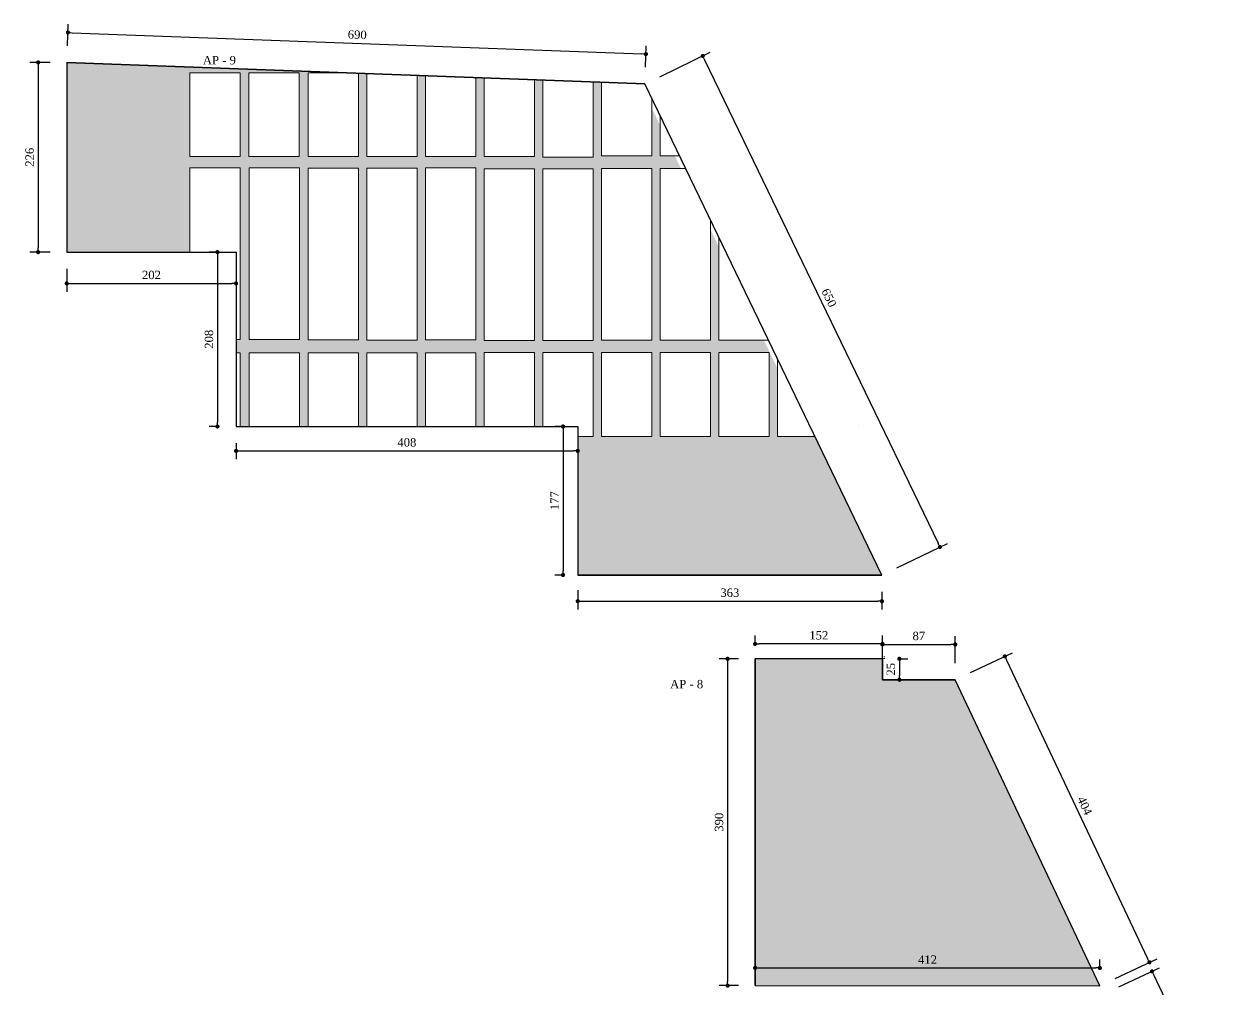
# Model space of a CAD drawing. Header units: centimetres. Extents: x -48696 to 156237, y -5617 to 29024.
# Drawn here: x 100647 to 102088, y 8122 to 9275 of the extents above; entities that cross this region are included whole.
import ezdxf

# ---------------------------------------------------------------- set-up
doc = ezdxf.new("R2010")
doc.units = ezdxf.units.CM
doc.linetypes.add('HIDDEN', pattern=[9.525, 6.35, -3.175])
doc.layers.add('BV MV', color=7, linetype='Continuous', plot=False)
doc.layers.add('Pilares Sub-solo', color=7, linetype='Continuous', lineweight=70)
doc.layers.add('Pisos Externos', color=15, linetype='Continuous', lineweight=9)
doc.layers.add('Projeção Cobertura - 1', color=15, linetype='HIDDEN')
doc.styles.add('Valéria', font='romantic.ttf', dxfattribs={"height": 10})
doc.dimstyles.new('Cota - 50', dxfattribs={"dimtxt": 10, "dimasz": 5, "dimexe": 10, "dimexo": 20, "dimgap": 5, "dimtad": 1, "dimtxsty": 'Valéria', "dimblk": 'DOT', "dimcen": 0, "dimclrd": 12, "dimclre": 12, "dimclrt": 2, "dimazin": 2, "dimtfac": 1, "dimtix": 1, "dimtmove": 0, "dimatfit": 3, "dimldrblk": 'DOT', "dimfxl": 1, "dimarcsym": 0})

# ---------------------------------------------------------------- blocks, each defined once
blk = doc.blocks.new('_Dot')
at = {"color": 0, "linetype": 'ByBlock', "lineweight": -2}
blk.add_line((-0.5, 0), (-1, 0), dxfattribs=at)
at = {"color": 0, "linetype": 'ByBlock', "const_width": 0.5}
blk.add_lwpolyline([(-0.25, 0, 1), (0.25, 0, 1)], format="xyb", close=True, dxfattribs=at)
blk = doc.blocks.new('*D1633')
at = {"color": 12, "lineweight": -2, "transparency": 16777216}
for p, q in [((101519.1, 8537.4), (101519.1, 8545.2)), ((101666, 8535.2), (101524.1, 8535.2)), ((101671, 8537.4), (101671, 8545.2))]:
    blk.add_line(p, q, dxfattribs=at)
at = {"layer": 'Defpoints', "color": 0, "transparency": 16777216}
for p in [(101519.1, 8535.2), (101519.1, 8517.4), (101671, 8517.4)]:
    blk.add_point(p, dxfattribs=at)
at = {"color": 12, "lineweight": -2, "transparency": 16777216, "xscale": 5, "yscale": 5, "zscale": 5, "rotation": 180}
blk.add_blockref('_Dot', (101519.1, 8535.2), dxfattribs=at)
at = {"color": 12, "lineweight": -2, "transparency": 16777216, "xscale": 5, "yscale": 5, "zscale": 5}
blk.add_blockref('_Dot', (101671, 8535.2), dxfattribs=at)
at = {"color": 2, "transparency": 16777216, "insert": (101595.1, 8545.4), "char_height": 10, "attachment_point": 5, "style": 'Valéria'}
blk.add_mtext('152', dxfattribs=at)
blk = doc.blocks.new('*D1634')
at = {"color": 12, "lineweight": -2, "transparency": 16777216}
for p, q in [((101499.1, 8517.4), (101476.3, 8517.4)), ((101486.3, 8512.4), (101486.3, 8132.4)), ((101499.1, 8127.4), (101476.3, 8127.4))]:
    blk.add_line(p, q, dxfattribs=at)
at = {"layer": 'Defpoints', "color": 0, "transparency": 16777216}
for p in [(101519.1, 8517.4), (101486.3, 8127.4), (101519.1, 8127.4)]:
    blk.add_point(p, dxfattribs=at)
at = {"color": 12, "lineweight": -2, "transparency": 16777216, "xscale": 5, "yscale": 5, "zscale": 5}
for p, rotation in [((101486.3, 8517.4), 90), ((101486.3, 8127.4), 270)]:
    blk.add_blockref('_Dot', p, dxfattribs=dict(at, rotation=rotation))
at = {"color": 2, "transparency": 16777216, "insert": (101476.1, 8322.4), "char_height": 10, "attachment_point": 5, "rotation": 90, "style": 'Valéria'}
blk.add_mtext('390', dxfattribs=at)
blk = doc.blocks.new('*D1635')
at = {"color": 12, "lineweight": -2, "transparency": 16777216}
for p, q in [((101519.1, 8147.4), (101519.1, 8158.5)), ((101930.5, 8147.3), (101930.5, 8158.5)), ((101524.1, 8148.5), (101925.5, 8148.5))]:
    blk.add_line(p, q, dxfattribs=at)
at = {"layer": 'Defpoints', "color": 0, "transparency": 16777216}
for p in [(101930.5, 8148.5), (101519.1, 8127.4), (101930.5, 8127.3)]:
    blk.add_point(p, dxfattribs=at)
at = {"color": 12, "lineweight": -2, "transparency": 16777216, "xscale": 5, "yscale": 5, "zscale": 5, "rotation": 180}
blk.add_blockref('_Dot', (101519.1, 8148.5), dxfattribs=at)
at = {"color": 12, "lineweight": -2, "transparency": 16777216, "xscale": 5, "yscale": 5, "zscale": 5}
blk.add_blockref('_Dot', (101930.5, 8148.5), dxfattribs=at)
at = {"color": 2, "transparency": 16777216, "insert": (101724.8, 8158.5), "char_height": 10, "attachment_point": 5, "style": 'Valéria'}
blk.add_mtext('412', dxfattribs=at)
blk = doc.blocks.new('*D1636')
at = {"color": 12, "lineweight": -2, "transparency": 16777216}
for p, q in [((101776, 8500.9), (101826.1, 8524.6)), ((101819.2, 8515.8), (101987.5, 8159.8)), ((101948.6, 8135.9), (101998.7, 8159.5))]:
    blk.add_line(p, q, dxfattribs=at)
at = {"layer": 'Defpoints', "color": 0, "transparency": 16777216}
for p in [(101758, 8492.3), (101989.6, 8155.3), (101930.5, 8127.3)]:
    blk.add_point(p, dxfattribs=at)
at = {"color": 12, "lineweight": -2, "transparency": 16777216, "xscale": 5, "yscale": 5, "zscale": 5}
for p, rotation in [((101817.1, 8520.3), 115.29797371577), ((101989.6, 8155.3), 295.2979737157701)]:
    blk.add_blockref('_Dot', p, dxfattribs=dict(at, rotation=rotation))
at = {"color": 2, "transparency": 16777216, "insert": (101912.5, 8342.1), "char_height": 10, "attachment_point": 5, "rotation": 295.298, "style": 'Valéria'}
blk.add_mtext('404', dxfattribs=at)
blk = doc.blocks.new('*D1637')
at = {"color": 12, "lineweight": -2, "transparency": 16777216}
for p, q in [((101691, 8517.4), (101701.3, 8517.4)), ((101691.3, 8512.4), (101691.3, 8497.4)), ((101691, 8492.4), (101701.3, 8492.4))]:
    blk.add_line(p, q, dxfattribs=at)
at = {"layer": 'Defpoints', "color": 0, "transparency": 16777216}
for p in [(101671, 8517.4), (101671, 8492.4), (101691.3, 8492.4)]:
    blk.add_point(p, dxfattribs=at)
at = {"color": 12, "lineweight": -2, "transparency": 16777216, "xscale": 5, "yscale": 5, "zscale": 5}
for p, rotation in [((101691.3, 8517.4), 90), ((101691.3, 8492.4), 270)]:
    blk.add_blockref('_Dot', p, dxfattribs=dict(at, rotation=rotation))
at = {"color": 2, "transparency": 16777216, "insert": (101681.1, 8504.9), "char_height": 10, "attachment_point": 5, "rotation": 90, "style": 'Valéria'}
blk.add_mtext('25', dxfattribs=at)
blk = doc.blocks.new('*D1638')
at = {"color": 12, "lineweight": -2, "transparency": 16777216}
for p, q in [((101671, 8512.4), (101671, 8544.5)), ((101676, 8534.5), (101753, 8534.5)), ((101758, 8512.3), (101758, 8544.5))]:
    blk.add_line(p, q, dxfattribs=at)
at = {"layer": 'Defpoints', "color": 0, "transparency": 16777216}
for p in [(101758, 8534.5), (101671, 8492.4), (101758, 8492.3)]:
    blk.add_point(p, dxfattribs=at)
at = {"color": 12, "lineweight": -2, "transparency": 16777216, "xscale": 5, "yscale": 5, "zscale": 5, "rotation": 180}
blk.add_blockref('_Dot', (101671, 8534.5), dxfattribs=at)
at = {"color": 12, "lineweight": -2, "transparency": 16777216, "xscale": 5, "yscale": 5, "zscale": 5}
blk.add_blockref('_Dot', (101758, 8534.5), dxfattribs=at)
at = {"color": 2, "transparency": 16777216, "insert": (101714.5, 8544.6), "char_height": 10, "attachment_point": 5, "style": 'Valéria'}
blk.add_mtext('87', dxfattribs=at)
blk = doc.blocks.new('*D1639')
at = {"color": 12, "lineweight": -2, "transparency": 16777216}
for p, q in [((100698.5, 9249), (100699.4, 9274.7)), ((100704.1, 9264.5), (101383.8, 9239.2)), ((101388.2, 9223.3), (101389.1, 9249))]:
    blk.add_line(p, q, dxfattribs=at)
at = {"layer": 'Defpoints', "color": 0, "transparency": 16777216}
for p in [(101388.8, 9239), (100697.7, 9229.1), (101387.4, 9203.3)]:
    blk.add_point(p, dxfattribs=at)
at = {"color": 12, "lineweight": -2, "transparency": 16777216, "xscale": 5, "yscale": 5, "zscale": 5}
for p, rotation in [((100699.1, 9264.7), 177.8643312912506), ((101388.8, 9239), 357.8643312912506)]:
    blk.add_blockref('_Dot', p, dxfattribs=dict(at, rotation=rotation))
at = {"color": 2, "transparency": 16777216, "insert": (101044.3, 9262.1), "char_height": 10, "attachment_point": 5, "rotation": 357.8643, "style": 'Valéria'}
blk.add_mtext('690', dxfattribs=at)
blk = doc.blocks.new('*D1640')
at = {"color": 12, "lineweight": -2, "transparency": 16777216}
for p, q in [((100677.7, 9229.1), (100653.5, 9229.1)), ((100663.5, 9224.1), (100663.5, 9007.7)), ((100677.7, 9002.7), (100653.5, 9002.7))]:
    blk.add_line(p, q, dxfattribs=at)
at = {"layer": 'Defpoints', "color": 0, "transparency": 16777216}
for p in [(100697.7, 9229.1), (100663.5, 9002.7), (100697.7, 9002.7)]:
    blk.add_point(p, dxfattribs=at)
at = {"color": 12, "lineweight": -2, "transparency": 16777216, "xscale": 5, "yscale": 5, "zscale": 5}
for p, rotation in [((100663.5, 9229.1), 90), ((100663.5, 9002.7), 270)]:
    blk.add_blockref('_Dot', p, dxfattribs=dict(at, rotation=rotation))
at = {"color": 2, "transparency": 16777216, "insert": (100653.4, 9115.9), "char_height": 10, "attachment_point": 5, "rotation": 90, "style": 'Valéria'}
blk.add_mtext('226', dxfattribs=at)
blk = doc.blocks.new('*D1641')
at = {"color": 12, "lineweight": -2, "transparency": 16777216}
for p, q in [((100697.7, 8982.7), (100697.7, 8955.3)), ((100899.7, 8982.7), (100899.7, 8955.3)), ((100702.7, 8965.3), (100894.7, 8965.3))]:
    blk.add_line(p, q, dxfattribs=at)
at = {"layer": 'Defpoints', "color": 0, "transparency": 16777216}
for p in [(100697.7, 9002.7), (100899.7, 9002.7), (100899.7, 8965.3)]:
    blk.add_point(p, dxfattribs=at)
at = {"color": 12, "lineweight": -2, "transparency": 16777216, "xscale": 5, "yscale": 5, "zscale": 5, "rotation": 180}
blk.add_blockref('_Dot', (100697.7, 8965.3), dxfattribs=at)
at = {"color": 12, "lineweight": -2, "transparency": 16777216, "xscale": 5, "yscale": 5, "zscale": 5}
blk.add_blockref('_Dot', (100899.7, 8965.3), dxfattribs=at)
at = {"color": 2, "transparency": 16777216, "insert": (100798.7, 8975.4), "char_height": 10, "attachment_point": 5, "style": 'Valéria'}
blk.add_mtext('202', dxfattribs=at)
blk = doc.blocks.new('*D1642')
at = {"color": 12, "lineweight": -2, "transparency": 16777216}
for p, q in [((100879.7, 9002.7), (100867.5, 9002.7)), ((100877.5, 8997.7), (100877.5, 8799.6)), ((100879.7, 8794.6), (100867.5, 8794.6))]:
    blk.add_line(p, q, dxfattribs=at)
at = {"layer": 'Defpoints', "color": 0, "transparency": 16777216}
for p in [(100899.7, 9002.7), (100877.5, 8794.6), (100899.7, 8794.6)]:
    blk.add_point(p, dxfattribs=at)
at = {"color": 12, "lineweight": -2, "transparency": 16777216, "xscale": 5, "yscale": 5, "zscale": 5}
for p, rotation in [((100877.5, 9002.7), 90), ((100877.5, 8794.6), 270)]:
    blk.add_blockref('_Dot', p, dxfattribs=dict(at, rotation=rotation))
at = {"color": 2, "transparency": 16777216, "insert": (100867.4, 8898.7), "char_height": 10, "attachment_point": 5, "rotation": 90, "style": 'Valéria'}
blk.add_mtext('208', dxfattribs=at)
blk = doc.blocks.new('*D1643')
at = {"color": 12, "lineweight": -2, "transparency": 16777216}
for p, q in [((100899.7, 8774.6), (100899.7, 8755.5)), ((100904.7, 8765.5), (101302.4, 8765.5)), ((101307.4, 8774.6), (101307.4, 8755.5))]:
    blk.add_line(p, q, dxfattribs=at)
at = {"layer": 'Defpoints', "color": 0, "transparency": 16777216}
for p in [(100899.7, 8794.6), (101307.4, 8794.6), (101307.4, 8765.5)]:
    blk.add_point(p, dxfattribs=at)
at = {"color": 12, "lineweight": -2, "transparency": 16777216, "xscale": 5, "yscale": 5, "zscale": 5, "rotation": 180}
blk.add_blockref('_Dot', (100899.7, 8765.5), dxfattribs=at)
at = {"color": 12, "lineweight": -2, "transparency": 16777216, "xscale": 5, "yscale": 5, "zscale": 5}
blk.add_blockref('_Dot', (101307.4, 8765.5), dxfattribs=at)
at = {"color": 2, "transparency": 16777216, "insert": (101103.5, 8775.6), "char_height": 10, "attachment_point": 5, "style": 'Valéria'}
blk.add_mtext('408', dxfattribs=at)
blk = doc.blocks.new('*D1644')
at = {"color": 12, "lineweight": -2, "transparency": 16777216}
for p, q in [((101287.4, 8794.6), (101279.9, 8794.6)), ((101289.9, 8789.6), (101289.9, 8622.4)), ((101287.4, 8617.4), (101279.9, 8617.4))]:
    blk.add_line(p, q, dxfattribs=at)
at = {"layer": 'Defpoints', "color": 0, "transparency": 16777216}
for p in [(101307.4, 8794.6), (101289.9, 8617.4), (101307.4, 8617.4)]:
    blk.add_point(p, dxfattribs=at)
at = {"color": 12, "lineweight": -2, "transparency": 16777216, "xscale": 5, "yscale": 5, "zscale": 5}
for p, rotation in [((101289.9, 8794.6), 90), ((101289.9, 8617.4), 270)]:
    blk.add_blockref('_Dot', p, dxfattribs=dict(at, rotation=rotation))
at = {"color": 2, "transparency": 16777216, "insert": (101279.8, 8706), "char_height": 10, "attachment_point": 5, "rotation": 90, "style": 'Valéria'}
blk.add_mtext('177', dxfattribs=at)
blk = doc.blocks.new('*D1645')
at = {"color": 12, "lineweight": -2, "transparency": 16777216}
for p, q in [((101307.4, 8599.2), (101307.4, 8576.1)), ((101670.4, 8597.4), (101670.4, 8576.1)), ((101312.4, 8586.1), (101665.4, 8586.1))]:
    blk.add_line(p, q, dxfattribs=at)
at = {"layer": 'Defpoints', "color": 0, "transparency": 16777216}
for p in [(101307.4, 8619.2), (101670.4, 8617.4), (101670.4, 8586.1)]:
    blk.add_point(p, dxfattribs=at)
at = {"color": 12, "lineweight": -2, "transparency": 16777216, "xscale": 5, "yscale": 5, "zscale": 5, "rotation": 180}
blk.add_blockref('_Dot', (101307.4, 8586.1), dxfattribs=at)
at = {"color": 12, "lineweight": -2, "transparency": 16777216, "xscale": 5, "yscale": 5, "zscale": 5}
blk.add_blockref('_Dot', (101670.4, 8586.1), dxfattribs=at)
at = {"color": 2, "transparency": 16777216, "insert": (101488.9, 8596.2), "char_height": 10, "attachment_point": 5, "style": 'Valéria'}
blk.add_mtext('363', dxfattribs=at)
blk = doc.blocks.new('*D1646')
at = {"color": 12, "lineweight": -2, "transparency": 16777216}
for p, q in [((101405.4, 9212), (101465.6, 9241.1)), ((101458.8, 9232.3), (101737.4, 8655.3)), ((101688.4, 8626.1), (101748.6, 8655.1))]:
    blk.add_line(p, q, dxfattribs=at)
at = {"layer": 'Defpoints', "color": 0, "transparency": 16777216}
for p in [(101387.4, 9203.3), (101739.6, 8650.8), (101670.4, 8617.4)]:
    blk.add_point(p, dxfattribs=at)
at = {"color": 12, "lineweight": -2, "transparency": 16777216, "xscale": 5, "yscale": 5, "zscale": 5}
for p, rotation in [((101456.6, 9236.8), 115.7751508192938), ((101739.6, 8650.8), 295.7751508192938)]:
    blk.add_blockref('_Dot', p, dxfattribs=dict(at, rotation=rotation))
at = {"color": 2, "transparency": 16777216, "insert": (101607.3, 8948.2), "char_height": 10, "attachment_point": 5, "rotation": 295.7752, "style": 'Valéria'}
blk.add_mtext('650', dxfattribs=at)
blk = doc.blocks.new('*D1647')
at = {"color": 12, "lineweight": -2, "transparency": 16777216}
for p, q in [((101953.3, 8125.9), (102001.7, 8148.7)), ((101994.8, 8139.9), (102076.8, 7966.4)), ((102039.6, 7943.3), (102088, 7966.2))]:
    blk.add_line(p, q, dxfattribs=at)
at = {"layer": 'Defpoints', "color": 0, "transparency": 16777216}
for p in [(101935.2, 8117.3), (102078.9, 7961.9), (102021.5, 7934.8)]:
    blk.add_point(p, dxfattribs=at)
at = {"color": 12, "lineweight": -2, "transparency": 16777216, "xscale": 5, "yscale": 5, "zscale": 5}
for p, rotation in [((101992.7, 8144.5), 115.2979737157698), ((102078.9, 7961.9), 295.2979737157698)]:
    blk.add_blockref('_Dot', p, dxfattribs=dict(at, rotation=rotation))
at = {"color": 2, "transparency": 16777216, "insert": (102044.9, 8057.5), "char_height": 10, "attachment_point": 5, "rotation": 295.298, "style": 'Valéria'}
blk.add_mtext('202', dxfattribs=at)

msp = doc.modelspace()

# ---------------------------------------------------------------- hatches: boundary and pattern name
h = msp.add_hatch()
h.set_pattern_fill('GRASS2', color=74, scale=15, pattern_type=2)
h.set_pattern_definition([(0, (215.089, -5505.923), (15, 15), [2.25, -0.45, 0.6, -0.45, 2.25, -9]), (0, (214.339, -5505.473), (15, 15), [1.5, -1.125, 2.25, -1.125, 1.5, -7.5]), (0, (219.589, -5499.473), (15, 15), [1.875, -0.75, 1.875, -10.5]), (0, (212.089, -5496.473), (15, 15), [0.75, -1.5, 0.75, -12]), (90, (213.589, -5496.473), (-15, 15), [1.35, -13.65]), (90, (218.089, -5505.473), (-15, 15), [1.5, -13.5]), (90, (221.839, -5499.473), (-15, 15), [1.5, -13.5]), (45, (220.039, -5505.623), (8e-15, 15), [1.5, -19.7132034]), (135, (216.139, -5505.623), (-15, 8e-15), [1.5, -19.7132034]), (63.434949, (219.589, -5505.548), (8e-10, 15), [1.5, -32.0410197]), (75.9637565, (218.839, -5505.473), (5e-10, 15), [1.5, -60.3465844]), (75.9637565, (222.589, -5499.473), (5e-10, 15), [1.2, -60.6465844]), (75.9637565, (213.889, -5496.473), (5e-10, 15), [1.05, -60.7965844]), (104.0362435, (217.339, -5505.473), (-5e-10, 15), [1.5, -60.3465844]), (104.0362435, (221.089, -5499.473), (-5e-10, 15), [1.2, -60.6465844]), (104.0362435, (213.289, -5496.473), (-5e-10, 15), [1.05, -60.7965844]), (116.565051, (216.589, -5505.548), (-6e-09, 15), [1.5, -32.041002])])
h.paths.add_polyline_path([(101590.54414, 8782.72116), (101545.65941, 8782.72116), (101545.65941, 8864.17407), (101529.518, 8897.60116), (101475.65946, 8897.60116), (101475.65946, 9009.13633), (101465.65955, 9029.84506), (101465.65955, 8897.60117), (101405.65955, 8897.60117), (101405.65955, 9102.59736), (101430.52863, 9102.59736), (101423.34325, 9117.47751), (101405.65968, 9117.47751), (101405.65968, 9154.09825), (101395.65971, 9174.80708), (101395.65971, 9117.47747), (101335.65971, 9117.47747), (101335.65971, 9205.27161), (101325.65969, 9205.64453), (101325.65969, 9116.09891), (101265.65969, 9116.09891), (101265.65969, 9207.88203), (101255.65979, 9208.25494), (101255.65979, 9116.85058), (101195.65979, 9116.85058), (101195.65979, 9210.49245), (101185.66557, 9210.86515), (101185.66557, 9116.85054), (101125.66557, 9116.85054), (101125.66557, 9213.10265), (101115.65986, 9213.47578), (101115.65986, 9116.77874), (101055.65986, 9116.77874), (101055.65986, 9215.71328), (101045.6599, 9216.0862), (101045.6599, 9116.77874), (100985.6599, 9116.77874), (100985.6599, 9218.3237), (100697.74673, 9229.06048), (100697.74673, 9002.70335), (100844.71258, 9002.70335), (100844.71258, 9103.42357), (100904.71258, 9103.42357), (100904.71258, 8898.42738), (100899.73218, 8898.42738), (100899.73218, 8882.66089), (100904.71256, 8882.66089), (100904.71256, 8794.6105), (100915.34201, 8794.60741), (100915.34201, 8882.60738), (100975.34201, 8882.60738), (100975.34201, 8794.58997), (100985.6599, 8794.58697), (100985.6599, 8882.58693), (101045.6599, 8882.58693), (101045.6599, 8794.56952), (101055.65986, 8794.56661), (101055.65986, 8882.56658), (101115.65986, 8882.56658), (101115.65986, 8794.54916), (101125.66557, 8794.54625), (101125.66557, 8882.54622), (101185.66557, 8882.54622), (101185.66557, 8794.52881), (101195.65979, 8794.5259), (101195.65979, 8882.72107), (101255.65979, 8882.72107), (101255.65979, 8794.50845), (101265.65969, 8794.50555), (101265.65969, 8882.7211), (101325.65969, 8882.7211), (101325.65969, 8782.7211), (101307.41542, 8782.7211), (101307.41542, 8627.37389), (101307.41542, 8617.37389), (101670.38768, 8617.37389)])
h.paths.add_polyline_path([(101405.65955, 8782.72117), (101405.65955, 8882.72117), (101465.65955, 8882.72117), (101465.65955, 8782.72117)], flags=16)
h.paths.add_polyline_path([(101395.65971, 8782.72114), (101335.65971, 8782.72114), (101335.65971, 8882.72114), (101395.65971, 8882.72114)], flags=16)
h.paths.add_polyline_path([(101475.65944, 8782.72117), (101475.65944, 8882.72117), (101535.65944, 8882.72117), (101535.65944, 8782.72117)], flags=16)
h.paths.add_polyline_path([(101395.65973, 8897.60116), (101335.65973, 8897.60116), (101335.65973, 9102.59736), (101395.65973, 9102.59736)], flags=16)
h.paths.add_polyline_path([(101325.6597, 8897.19368), (101265.6597, 8897.19368), (101265.6597, 9102.18987), (101325.6597, 9102.18987)], flags=16)
h.paths.add_polyline_path([(101255.6598, 8897.19368), (101195.6598, 8897.19368), (101195.6598, 9102.18987), (101255.6598, 9102.18987)], flags=16)
h.paths.add_polyline_path([(101185.66558, 8898.08572), (101125.66558, 8898.08572), (101125.66558, 9103.08192), (101185.66558, 9103.08192)], flags=16)
h.paths.add_polyline_path([(101115.65988, 8897.69837), (101055.65988, 8897.69837), (101055.65988, 9102.69457), (101115.65988, 9102.69457)], flags=16)
h.paths.add_polyline_path([(101045.65992, 8898.04865), (100985.65992, 8898.04865), (100985.65992, 9103.04484), (101045.65992, 9103.04484)], flags=16)
h.paths.add_polyline_path([(100975.34202, 8898.42738), (100915.34202, 8898.42738), (100915.34202, 9103.42358), (100975.34202, 9103.42358)], flags=16)
h.paths.add_polyline_path([(100975.08207, 9116.7787), (100915.08207, 9116.7787), (100915.08207, 9216.7787), (100975.08207, 9216.7787)], flags=16)
h.paths.add_polyline_path([(100904.71256, 9116.77867), (100844.71256, 9116.77867), (100844.71256, 9216.77867), (100904.71256, 9216.77867)], flags=16)
h.paths.add_polyline_path([(101757.95949, 8492.3461), (101671.00764, 8492.37138), (101671.00764, 8517.37389), (101519.10441, 8517.37389), (101519.10441, 8192.44345), (101519.10441, 8127.43182), (101795.5646, 8127.35143), (101930.49443, 8127.31219)])

# ---------------------------------------------------------------- linework, layer by layer
for p, q in [((100697.74673, 9229.06048), (100697.74673, 9002.70335)), ((100697.74673, 9229.06048), (101387.43363, 9203.34087)), ((101670.38768, 8617.37389), (101387.43363, 9203.34087)), ((100697.74673, 9002.70335), (100899.73218, 9002.70335)), ((100899.73218, 9002.70335), (100899.73218, 8794.61195)), ((100899.73218, 8794.61195), (101307.41542, 8794.4934)), ((101307.41542, 8794.4934), (101307.41542, 8617.37389)), ((101670.38768, 8617.37389), (101307.41542, 8617.37389)), ((101519.10441, 8127.43182), (101519.10441, 8517.37389)), ((101671.00764, 8517.37389), (101519.10441, 8517.37389)), ((101671.00764, 8517.37138), (101671.00764, 8492.37138)), ((101671.00764, 8492.37138), (101757.95949, 8492.3461)), ((101930.49443, 8127.31219), (101757.95949, 8492.3461)), ((101519.10441, 8127.43182), (101930.49443, 8127.31219))]:
    msp.add_line(p, q)
at = {"layer": 'BV MV'}
for points in [[(101387.43363, 9203.34087), (100697.74673, 9229.06048), (100697.74673, 9002.70335), (100899.73218, 9002.70335), (100899.67167, 8794.61197), (101307.41542, 8794.61197), (101307.41542, 8617.37389), (101670.38768, 8617.37389), (101387.43363, 9203.34087)], [(101671.00764, 8517.37389), (101519.10441, 8517.37389), (101518.99102, 8127.43185), (101930.49443, 8127.31219), (101757.95949, 8492.3461), (101671.00037, 8492.37139), (101671.00764, 8517.37138)]]:
    msp.add_lwpolyline(points, dxfattribs=at)
at = {"layer": 'Pisos Externos'}
for points in [[(100844.71256, 9216.77867), (100844.71256, 9116.77867)], [(100844.71256, 9116.77867), (100904.71256, 9116.77867), (100904.71256, 9216.77867)], [(100904.71256, 9216.77867), (100844.71256, 9216.77867)], [(100915.08207, 9216.7787), (100915.08207, 9116.7787)], [(100915.08207, 9116.7787), (100975.08207, 9116.7787), (100975.08207, 9216.7787)], [(100975.08207, 9216.7787), (100915.08207, 9216.7787)], [(100985.6599, 9216.77874), (100985.6599, 9116.77874)], [(101027.0891, 9216.77874), (100985.6599, 9216.77874)], [(100985.6599, 9116.77874), (101045.6599, 9116.77874), (101045.6599, 9216.0862)], [(101055.65986, 9215.71328), (101055.65986, 9116.77874)], [(101055.65986, 9116.77874), (101115.65986, 9116.77874), (101115.65986, 9213.47578)], [(101125.66557, 9213.10265), (101125.66557, 9116.85054)], [(101125.66557, 9116.85054), (101185.66557, 9116.85054), (101185.66557, 9210.86515)], [(101195.65979, 9210.49245), (101195.65979, 9116.85058)], [(101195.65979, 9116.85058), (101255.65979, 9116.85058), (101255.65979, 9208.25494)], [(101265.65969, 9207.88203), (101265.65969, 9116.09891)], [(101265.65969, 9116.09891), (101325.65969, 9116.09891), (101325.65969, 9205.64453)], [(101335.65971, 9205.27161), (101335.65971, 9117.47747)], [(101335.65971, 9117.47747), (101395.65971, 9117.47747), (101395.65971, 9186.30555)], [(101405.65968, 9165.59672), (101405.65968, 9117.47751)], [(101405.65968, 9117.47751), (101428.89567, 9117.47751)], [(100899.73218, 8898.42738), (100904.71258, 8898.42738), (100904.71258, 9103.42357), (100844.71258, 9103.42357), (100844.71258, 9002.70335)], [(101436.08105, 9102.59736), (101405.65955, 9102.59736), (101405.65955, 8897.60117), (101465.65955, 8897.60117), (101465.65955, 9041.34353)], [(101475.65946, 9020.6348), (101475.65946, 8897.60116), (101535.07043, 8897.60116)], [(101465.65955, 8897.60117), (101405.65955, 8897.60117)], [(100904.71256, 8882.66089), (100899.73218, 8882.66089)], [(100904.71256, 8794.6105), (100904.71256, 8882.66089)], [(100915.34201, 8882.60738), (100915.34201, 8794.60741)], [(100975.34201, 8882.60738), (100915.34201, 8882.60738)], [(100975.34201, 8794.58997), (100975.34201, 8882.60738)], [(100985.6599, 8882.58693), (100985.6599, 8794.58697)], [(101045.6599, 8882.58693), (100985.6599, 8882.58693)], [(101045.6599, 8794.56952), (101045.6599, 8882.58693)], [(101055.65986, 8882.56658), (101055.65986, 8794.56661)], [(101115.65986, 8882.56658), (101055.65986, 8882.56658)], [(101115.65986, 8794.54916), (101115.65986, 8882.56658)], [(101125.66557, 8882.54622), (101125.66557, 8794.54625)], [(101185.66557, 8882.54622), (101125.66557, 8882.54622)], [(101185.66557, 8794.52881), (101185.66557, 8882.54622)], [(101195.65979, 8882.72107), (101195.65979, 8794.5259)], [(101255.65979, 8882.72107), (101195.65979, 8882.72107)], [(101255.65979, 8794.50845), (101255.65979, 8882.72107)], [(101265.65969, 8882.7211), (101265.65969, 8794.50555)], [(101325.65969, 8882.7211), (101265.65969, 8882.7211)], [(101307.41542, 8782.7211), (101325.65969, 8782.7211), (101325.65969, 8882.7211)], [(101335.65971, 8882.72114), (101335.65971, 8782.72114)], [(101335.65971, 8782.72114), (101395.65971, 8782.72114), (101395.65971, 8882.72114)], [(101395.65971, 8882.72114), (101335.65971, 8882.72114)], [(101405.65955, 8882.72117), (101405.65955, 8782.72117)], [(101405.65955, 8782.72117), (101465.65955, 8782.72117), (101465.65955, 8882.72117)], [(101465.65955, 8882.72117), (101405.65955, 8882.72117)], [(101475.65944, 8882.72117), (101475.65944, 8782.72117)], [(101475.65944, 8782.72117), (101535.65944, 8782.72117), (101535.65944, 8882.72117)], [(101535.65944, 8882.72117), (101475.65944, 8882.72117)], [(101545.65941, 8875.67254), (101545.65941, 8782.72116), (101590.54414, 8782.72116)], [(101642.57996, 8795.76475), (101642.6333, 8795.76475)]]:
    msp.add_lwpolyline(points, dxfattribs=at)
for points in [[(100975.34202, 8898.42738), (100975.34202, 9103.42358), (100915.34202, 9103.42358), (100915.34202, 8898.42738)], [(101045.65992, 8898.04865), (101045.65992, 9103.04484), (100985.65992, 9103.04484), (100985.65992, 8898.04865)], [(101115.65988, 8897.69837), (101115.65988, 9102.69457), (101055.65988, 9102.69457), (101055.65988, 8897.69837)], [(101185.66558, 8898.08572), (101185.66558, 9103.08192), (101125.66558, 9103.08192), (101125.66558, 8898.08572)], [(101255.6598, 8897.19368), (101255.6598, 9102.18987), (101195.6598, 9102.18987), (101195.6598, 8897.19368)], [(101325.6597, 8897.19368), (101325.6597, 9102.18987), (101265.6597, 9102.18987), (101265.6597, 8897.19368)], [(101395.65973, 8897.60116), (101395.65973, 9102.59736), (101335.65973, 9102.59736), (101335.65973, 8897.60116)]]:
    msp.add_lwpolyline(points, close=True, dxfattribs=at)
at = {"layer": 'Projeção Cobertura - 1'}
for p, q in [((101673.02899, 8518.06633), (101673.029, 8518.06633)), ((101673.029, 8518.06633), (101673.02918, 8517.36633)), ((101673.17898, 8518.11637), (101673.07898, 8518.11635)), ((101673.07898, 8518.11635), (101673.07898, 8518.11634)), ((101673.22901, 8518.02979), (101673.17898, 8518.11637)), ((101673.17902, 8517.97977), (101673.22901, 8518.02979)), ((101673.17913, 8517.56637), (101673.17902, 8517.97977)), ((101673.17913, 8517.56637), (101673.17913, 8517.56637)), ((101673.22914, 8517.51639), (101673.22914, 8517.51638)), ((101673.53235, 8519.37647, 19), (101673.53211, 8520.27647, 19))]:
    msp.add_line(p, q, dxfattribs=at)
for centre, start, end in [((101673.07899, 8518.06634), 90.01543185, 180.01543185), ((101673.22913, 8517.56638), 180.01543185, 270.01543185)]:
    msp.add_arc(centre, 0.05, start, end, dxfattribs=at)

# ---------------------------------------------------------------- texts
at = {"layer": 'Pilares Sub-solo', "color": 7, "char_height": 10, "attachment_point": 1, "style": 'Valéria'}
for s, insert in [('{\\C1;AP - 9}', (100860.06214, 9236.69216)), ('{\\C1;AP - 8}', (101417.64994, 8492.2224))]:
    msp.add_mtext_dynamic_manual_height_columns(s, width=228.393323, gutter_width=50, heights=[9.00998], dxfattribs=dict(at, insert=insert))

# ---------------------------------------------------------------- dimensions: what is measured, and where the dimension line sits
for p1, p2, distance, text, picture, middle in [((100697.74673, 9229.06048), (101387.43363, 9203.34087), 35.6817, '690', '*D1639', (101044.30026, 9262.0576)), ((101387.43363, 9203.34087), (101670.38768, 8617.37389), 76.84669, '650', '*D1646', (101607.28992, 8948.20547)), ((101757.95949, 8492.3461), (101930.49443, 8127.31219), 65.42291, '404', '*D1636', (101912.51695, 8342.10672)), ((101935.22163, 8117.31082), (102021.50409, 7934.76215), 63.53615, '202', '*D1647', (102044.94703, 8057.5078))]:
    dim = msp.add_aligned_dim(p1=p1, p2=p2, distance=distance, text=text, dimstyle='Cota - 50', override={"dimtxsty": 'Valéria'})
    dim.commit()
    dim.dimension.update_dxf_attribs({"geometry": picture, "text_midpoint": middle})
for base, p1, p2, text, picture, middle in [((100663.52126, 9002.70335), (100697.74673, 9229.06048), (100697.74673, 9002.70335), '226', '*D1640', (100653.37333, 9115.88192)), ((100877.52377, 8794.61197), (100899.73218, 9002.70335), (100899.67167, 8794.61197), '208', '*D1642', (100867.41282, 8898.65766)), ((101289.94855, 8617.37389), (101307.41542, 8794.61197), (101307.41542, 8617.37389), '177', '*D1644', (101279.845, 8705.99293)), ((101486.29026, 8127.43182), (101519.10441, 8517.37389), (101519.10441, 8127.43182), '390', '*D1634', (101476.12014, 8322.40286))]:
    dim = msp.add_linear_dim(base=base, p1=p1, p2=p2, angle=90, text=text, dimstyle='Cota - 50', override={"dimtxsty": 'Valéria'})
    dim.commit()
    dim.dimension.update_dxf_attribs({"geometry": picture, "text_midpoint": middle})
for base, p1, p2, text, picture, middle in [((100899.73218, 8965.26142), (100697.74673, 9002.70335), (100899.73218, 9002.70335), '202', '*D1641', (100798.73945, 8975.37237)), ((101307.41542, 8765.48105), (100899.67167, 8794.61197), (101307.41542, 8794.61197), '408', '*D1643', (101103.54354, 8775.59199)), ((101670.38768, 8586.0866), (101307.41542, 8619.18498), (101670.38768, 8617.37389), '363', '*D1645', (101488.90155, 8596.23453)), ((101519.10441, 8535.16127), (101671.00764, 8517.37389), (101519.10441, 8517.37389), '152', '*D1633', (101595.05602, 8545.35358)), ((101757.95949, 8534.5193), (101671.00764, 8492.36549), (101757.95949, 8492.3461), '87', '*D1638', (101714.48356, 8544.62285)), ((101930.49443, 8148.54316), (101519.10441, 8127.43182), (101930.49443, 8127.31219), '412', '*D1635', (101724.79942, 8158.54316))]:
    dim = msp.add_linear_dim(base=base, p1=p1, p2=p2, text=text, dimstyle='Cota - 50', override={"dimtxsty": 'Valéria'})
    dim.commit()
    dim.dimension.update_dxf_attribs({"geometry": picture, "text_midpoint": middle})
dim = msp.add_linear_dim(base=(101691.28977, 8492.37139), p1=(101671.00764, 8517.37389), p2=(101671.00037, 8492.37139), angle=90, dimstyle='Cota - 50', override={"dimtxsty": 'Valéria'})
dim.commit()
dim.dimension.update_dxf_attribs({"geometry": '*D1637', "text_midpoint": (101681.09746, 8504.87264)})

doc.saveas('drawing.dxf')
